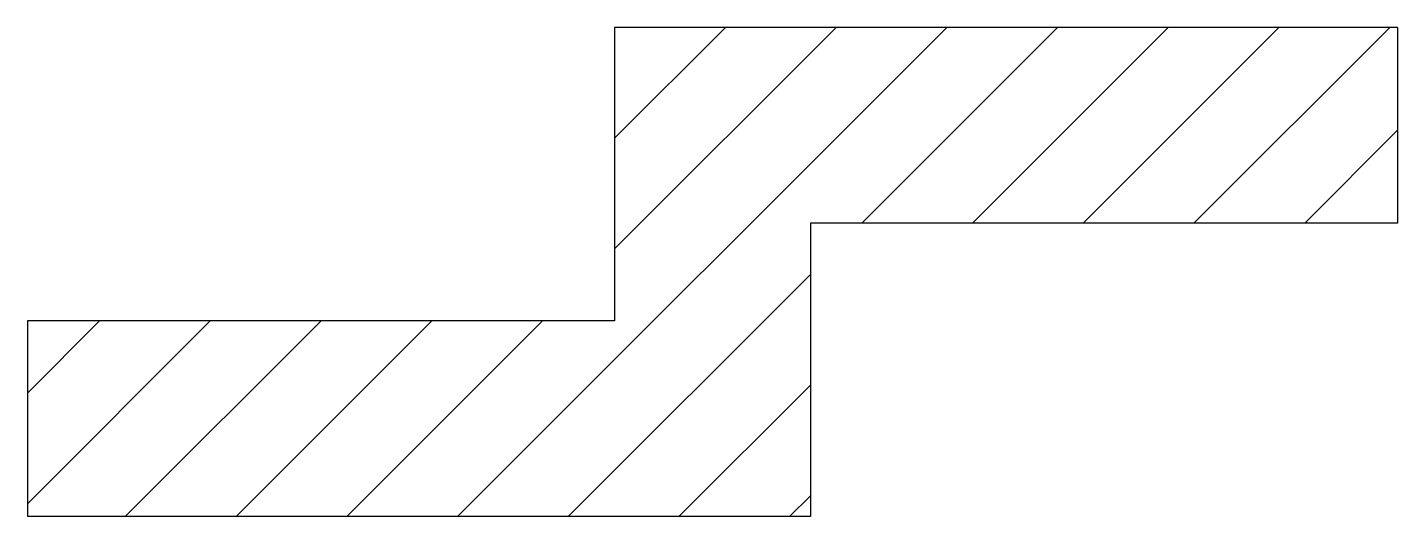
# Model space of a CAD drawing. Extents: x -0.188 to 0.25, y -0.156 to 0.
import ezdxf

# ---------------------------------------------------------------- set-up
doc = ezdxf.new("R2010")
doc.units = 0
doc.header["$MEASUREMENT"] = 0
doc.layers.get('0').update_dxf_attribs({"linetype": 'CONTINUOUS'})
doc.layers.get('Defpoints').update_dxf_attribs({"linetype": 'CONTINUOUS'})
doc.layers.add('S-HTCH', color=8, linetype='CONTINUOUS')

msp = doc.modelspace()

# ---------------------------------------------------------------- hatches: boundary and pattern name
at = {"layer": 'S-HTCH'}
h = msp.add_hatch(dxfattribs=at)
h.set_pattern_fill('ANSI31', color=256, scale=0.2, style=0)
h.paths.add_polyline_path([(0, 0), (0, -0.09375), (-0.1875, -0.09375), (-0.1875, -0.15625), (0.0625, -0.15625), (0.0625, -0.0625), (0.25, -0.0625), (0.25, 0)])

# ---------------------------------------------------------------- linework, layer by layer
at = {"color": 0}
for p, q in [((0.25, 0), (0, 0)), ((0, -0.09375), (-0.1875, -0.09375))]:
    msp.add_line(p, q, dxfattribs=at)
at = {"layer": 'Defpoints'}
for p, q in [((0, 0), (0, -0.09375)), ((0.25, 0), (0.25, -0.0625)), ((0.25, -0.0625), (0.0625, -0.0625)), ((0.0625, -0.0625), (0.0625, -0.15625)), ((-0.1875, -0.09375), (-0.1875, -0.15625)), ((0.0625, -0.15625), (-0.1875, -0.15625))]:
    msp.add_line(p, q, dxfattribs=at)

doc.saveas('drawing.dxf')
